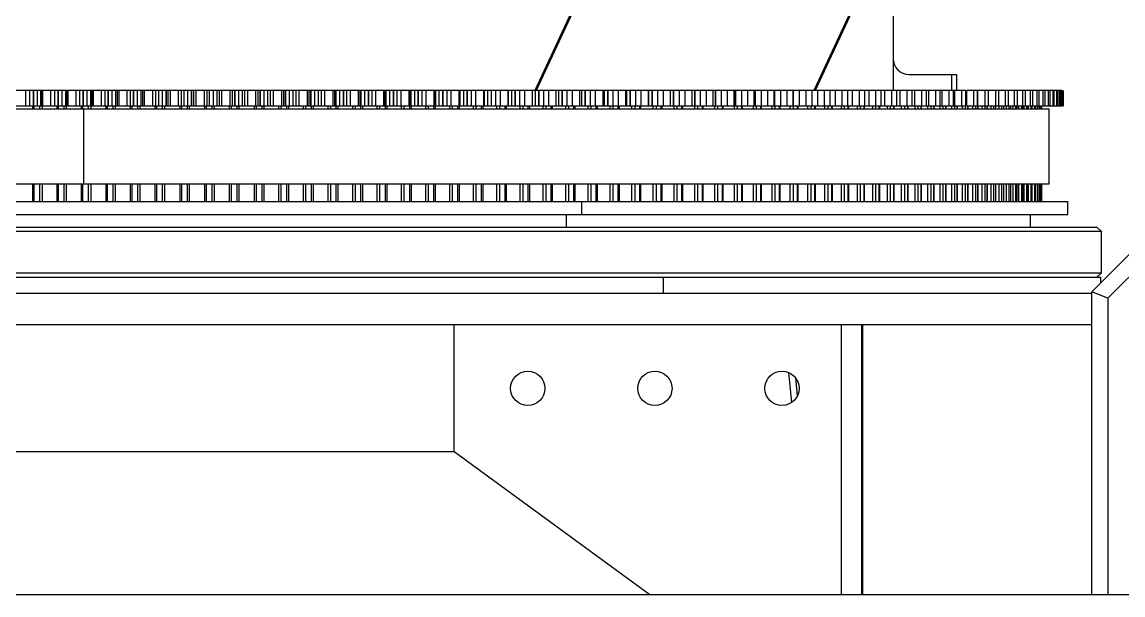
# Model space of a CAD drawing. Header units: inches. Extents: x -45.4 to 22.3, y -8.8 to 22.6.
# Drawn here: x -0.42 to 8.24, y 3.05 to 7.56 of the extents above; entities that cross this region are included whole.
import ezdxf

# ---------------------------------------------------------------- set-up
doc = ezdxf.new("R2010")
doc.units = ezdxf.units.IN
doc.header["$MEASUREMENT"] = 0

msp = doc.modelspace()

# ---------------------------------------------------------------- linework, layer by layer
at = {"color": 7, "linetype": 'Continuous', "lineweight": 25}
for p, q in [((11.3411, 18.8646), (5.8186, 7.0215)), ((10.0682, 16.1583), (5.8076, 7.0215)), ((7.5516, 15.4702), (3.6119, 7.0215)), ((7.5642, 15.4736), (3.6229, 7.0215)), ((6.4316, 8.3359), (6.4316, 7.0215)), ((6.5566, 7.1465), (6.9316, 7.1465)), ((6.8949, 7.0215), (6.8949, 7.1465)), ((6.9316, 7.1465), (6.9316, 7.0215)), ((7.0044, 7.0215), (-1.637, 7.0215)), ((-0.3948, 6.8965), (-0.3948, 7.0215)), ((-0.3627, 6.8965), (-0.3627, 7.0215)), ((-0.3332, 6.8965), (-0.3332, 7.0215)), ((-0.3319, 6.8965), (-0.3319, 7.0215)), ((-0.3314, 6.8965), (-0.3314, 7.0215)), ((-0.3032, 6.8965), (-0.3032, 7.0215)), ((-0.275, 6.8965), (-0.275, 7.0215)), ((-0.2746, 6.8965), (-0.2746, 7.0215)), ((-0.2741, 6.8965), (-0.2741, 7.0215)), ((-0.2681, 6.8965), (-0.2681, 7.0215)), ((-0.2604, 6.8965), (-0.2604, 7.0215)), ((-0.1969, 6.8965), (-0.1969, 7.0215)), ((-0.1663, 6.8965), (-0.1663, 7.0215)), ((-0.1382, 6.8965), (-0.1382, 7.0215)), ((-0.137, 6.8965), (-0.137, 7.0215)), ((-0.1365, 6.8965), (-0.1365, 7.0215)), ((-0.1081, 6.8965), (-0.1081, 7.0215)), ((-0.0797, 6.8965), (-0.0797, 7.0215)), ((-0.0793, 6.8965), (-0.0793, 7.0215)), ((-0.0787, 6.8965), (-0.0787, 7.0215)), ((-0.0711, 6.8965), (-0.0711, 7.0215)), ((-0.0616, 6.8965), (-0.0616, 7.0215)), ((0.0022, 6.8965), (0.0022, 7.0215)), ((0.0314, 6.8965), (0.0314, 7.0215)), ((0.058, 6.8965), (0.058, 7.0215)), ((0.0591, 6.8965), (0.0591, 7.0215)), ((0.0597, 6.8965), (0.0597, 7.0215)), ((0.0882, 6.8965), (0.0882, 7.0215)), ((0.1168, 6.8965), (0.1168, 7.0215)), ((0.1172, 6.8965), (0.1172, 7.0215)), ((0.1178, 6.8965), (0.1178, 7.0215)), ((0.1272, 6.8965), (0.1272, 7.0215)), ((0.1384, 6.8965), (0.1384, 7.0215)), ((0.2025, 6.8965), (0.2025, 7.0215)), ((0.2301, 6.8965), (0.2301, 7.0215)), ((0.2553, 6.8965), (0.2553, 7.0215)), ((0.2564, 6.8965), (0.2564, 7.0215)), ((0.2569, 6.8965), (0.2569, 7.0215)), ((0.2856, 6.8965), (0.2856, 7.0215)), ((0.3143, 6.8965), (0.3143, 7.0215)), ((0.3148, 6.8965), (0.3148, 7.0215)), ((0.3154, 6.8965), (0.3154, 7.0215)), ((0.3264, 6.8965), (0.3264, 7.0215)), ((0.3393, 6.8965), (0.3393, 7.0215)), ((0.4037, 6.8965), (0.4037, 7.0215)), ((0.4298, 6.8965), (0.4298, 7.0215)), ((0.4534, 6.8965), (0.4534, 7.0215)), ((0.4545, 6.8965), (0.4545, 7.0215)), ((0.4551, 6.8965), (0.4551, 7.0215)), ((0.4838, 6.8965), (0.4838, 7.0215)), ((0.5126, 6.8965), (0.5126, 7.0215)), ((0.5131, 6.8965), (0.5131, 7.0215)), ((0.5138, 6.8965), (0.5138, 7.0215)), ((0.5264, 6.8965), (0.5264, 7.0215)), ((0.541, 6.8965), (0.541, 7.0215)), ((0.6057, 6.8965), (0.6057, 7.0215)), ((0.6302, 6.8965), (0.6302, 7.0215)), ((0.6523, 6.8965), (0.6523, 7.0215)), ((0.6533, 6.8965), (0.6533, 7.0215)), ((0.6538, 6.8965), (0.6538, 7.0215)), ((0.6827, 6.8965), (0.6827, 7.0215)), ((0.7116, 6.8965), (0.7116, 7.0215)), ((0.7121, 6.8965), (0.7121, 7.0215)), ((0.7128, 6.8965), (0.7128, 7.0215)), ((0.7271, 6.8965), (0.7271, 7.0215)), ((0.7434, 6.8965), (0.7434, 7.0215)), ((0.8082, 6.8965), (0.8082, 7.0215)), ((0.8311, 6.8965), (0.8311, 7.0215)), ((0.8517, 6.8965), (0.8517, 7.0215)), ((0.8526, 6.8965), (0.8526, 7.0215)), ((0.8531, 6.8965), (0.8531, 7.0215)), ((0.8821, 6.8965), (0.8821, 7.0215)), ((0.911, 6.8965), (0.911, 7.0215)), ((0.9115, 6.8965), (0.9115, 7.0215)), ((0.9123, 6.8965), (0.9123, 7.0215)), ((0.9281, 6.8965), (0.9281, 7.0215)), ((0.9461, 6.8965), (0.9461, 7.0215)), ((1.011, 6.8965), (1.011, 7.0215)), ((1.0323, 6.8965), (1.0323, 7.0215)), ((1.0513, 6.8965), (1.0513, 7.0215)), ((1.0522, 6.8965), (1.0522, 7.0215)), ((1.0528, 6.8965), (1.0528, 7.0215)), ((1.0817, 6.8965), (1.0817, 7.0215)), ((1.1106, 6.8965), (1.1106, 7.0215)), ((1.1112, 6.8965), (1.1112, 7.0215)), ((1.112, 6.8965), (1.112, 7.0215)), ((1.1295, 6.8965), (1.1295, 7.0215)), ((1.1491, 6.8965), (1.1491, 7.0215)), ((1.214, 6.8965), (1.214, 7.0215)), ((1.2337, 6.8965), (1.2337, 7.0215)), ((1.2511, 6.8965), (1.2511, 7.0215)), ((1.252, 6.8965), (1.252, 7.0215)), ((1.2525, 6.8965), (1.2525, 7.0215)), ((1.2814, 6.8965), (1.2814, 7.0215)), ((1.3104, 6.8965), (1.3104, 7.0215)), ((1.3109, 6.8965), (1.3109, 7.0215)), ((1.3118, 6.8965), (1.3118, 7.0215)), ((1.3308, 6.8965), (1.3308, 7.0215)), ((1.3521, 6.8965), (1.3521, 7.0215)), ((1.417, 6.8965), (1.417, 7.0215)), ((1.435, 6.8965), (1.435, 7.0215)), ((1.4508, 6.8965), (1.4508, 7.0215)), ((1.4516, 6.8965), (1.4516, 7.0215)), ((1.4521, 6.8965), (1.4521, 7.0215)), ((1.4811, 6.8965), (1.4811, 7.0215)), ((1.51, 6.8965), (1.51, 7.0215)), ((1.5105, 6.8965), (1.5105, 7.0215)), ((1.5115, 6.8965), (1.5115, 7.0215)), ((1.5321, 6.8965), (1.5321, 7.0215)), ((1.555, 6.8965), (1.555, 7.0215)), ((1.6198, 6.8965), (1.6198, 7.0215)), ((1.6361, 6.8965), (1.6361, 7.0215)), ((1.6503, 6.8965), (1.6503, 7.0215)), ((1.651, 6.8965), (1.651, 7.0215)), ((1.6516, 6.8965), (1.6516, 7.0215)), ((1.6804, 6.8965), (1.6804, 7.0215)), ((1.7093, 6.8965), (1.7093, 7.0215)), ((1.7098, 6.8965), (1.7098, 7.0215)), ((1.7108, 6.8965), (1.7108, 7.0215)), ((1.733, 6.8965), (1.733, 7.0215)), ((1.7575, 6.8965), (1.7575, 7.0215)), ((1.8221, 6.8965), (1.8221, 7.0215)), ((1.8367, 6.8965), (1.8367, 7.0215)), ((1.8493, 6.8965), (1.8493, 7.0215)), ((1.85, 6.8965), (1.85, 7.0215)), ((1.8505, 6.8965), (1.8505, 7.0215)), ((1.8793, 6.8965), (1.8793, 7.0215)), ((1.9081, 6.8965), (1.9081, 7.0215)), ((1.9086, 6.8965), (1.9086, 7.0215)), ((1.9097, 6.8965), (1.9097, 7.0215)), ((1.9333, 6.8965), (1.9333, 7.0215)), ((1.9594, 6.8965), (1.9594, 7.0215)), ((2.0238, 6.8965), (2.0238, 7.0215)), ((2.0367, 6.8965), (2.0367, 7.0215)), ((2.0477, 6.8965), (2.0477, 7.0215)), ((2.0484, 6.8965), (2.0484, 7.0215)), ((2.0488, 6.8965), (2.0488, 7.0215)), ((2.0775, 6.8965), (2.0775, 7.0215)), ((2.1062, 6.8965), (2.1062, 7.0215)), ((2.1067, 6.8965), (2.1067, 7.0215)), ((2.1078, 6.8965), (2.1078, 7.0215)), ((2.133, 6.8965), (2.133, 7.0215)), ((2.1606, 6.8965), (2.1606, 7.0215)), ((2.2248, 6.8965), (2.2248, 7.0215)), ((2.236, 6.8965), (2.236, 7.0215)), ((2.2453, 6.8965), (2.2453, 7.0215)), ((2.2459, 6.8965), (2.2459, 7.0215)), ((2.2463, 6.8965), (2.2463, 7.0215)), ((2.2749, 6.8965), (2.2749, 7.0215)), ((2.3034, 6.8965), (2.3034, 7.0215)), ((2.304, 6.8965), (2.304, 7.0215)), ((2.3051, 6.8965), (2.3051, 7.0215)), ((2.3318, 6.8965), (2.3318, 7.0215)), ((2.3609, 6.8965), (2.3609, 7.0215)), ((2.4247, 6.8965), (2.4247, 7.0215)), ((2.4342, 6.8965), (2.4342, 7.0215)), ((2.4419, 6.8965), (2.4419, 7.0215)), ((2.4424, 6.8965), (2.4424, 7.0215)), ((2.4428, 6.8965), (2.4428, 7.0215)), ((2.4712, 6.8965), (2.4712, 7.0215)), ((2.4996, 6.8965), (2.4996, 7.0215)), ((2.5001, 6.8965), (2.5001, 7.0215)), ((2.5013, 6.8965), (2.5013, 7.0215)), ((2.5294, 6.8965), (2.5294, 7.0215)), ((2.5601, 6.8965), (2.5601, 7.0215)), ((2.6235, 6.8965), (2.6235, 7.0215)), ((2.6312, 6.8965), (2.6312, 7.0215)), ((2.6372, 6.8965), (2.6372, 7.0215)), ((2.6377, 6.8965), (2.6377, 7.0215)), ((2.6381, 6.8965), (2.6381, 7.0215)), ((2.6663, 6.8965), (2.6663, 7.0215)), ((2.6945, 6.8965), (2.6945, 7.0215)), ((2.6951, 6.8965), (2.6951, 7.0215)), ((2.6963, 6.8965), (2.6963, 7.0215)), ((2.7258, 6.8965), (2.7258, 7.0215)), ((2.7579, 6.8965), (2.7579, 7.0215)), ((2.8209, 6.8965), (2.8209, 7.0215)), ((2.8269, 6.8965), (2.8269, 7.0215)), ((2.8312, 6.8965), (2.8312, 7.0215)), ((2.8316, 6.8965), (2.8316, 7.0215)), ((2.8321, 6.8965), (2.8321, 7.0215)), ((2.86, 6.8965), (2.86, 7.0215)), ((2.888, 6.8965), (2.888, 7.0215)), ((2.8885, 6.8965), (2.8885, 7.0215)), ((2.8898, 6.8965), (2.8898, 7.0215)), ((2.9207, 6.8965), (2.9207, 7.0215)), ((2.9543, 6.8965), (2.9543, 7.0215)), ((3.0167, 6.8965), (3.0167, 7.0215)), ((3.0209, 6.8965), (3.0209, 7.0215)), ((3.0236, 6.8965), (3.0236, 7.0215)), ((3.024, 6.8965), (3.024, 7.0215)), ((3.0244, 6.8965), (3.0244, 7.0215)), ((3.0521, 6.8965), (3.0521, 7.0215)), ((3.0798, 6.8965), (3.0798, 7.0215)), ((3.0804, 6.8965), (3.0804, 7.0215)), ((3.0817, 6.8965), (3.0817, 7.0215)), ((3.114, 6.8965), (3.114, 7.0215)), ((3.1489, 6.8965), (3.1489, 7.0215)), ((3.2108, 6.8965), (3.2108, 7.0215)), ((3.2133, 6.8965), (3.2133, 7.0215)), ((3.2143, 6.8965), (3.2143, 7.0215)), ((3.2146, 6.8965), (3.2146, 7.0215)), ((3.215, 6.8965), (3.215, 7.0215)), ((3.2425, 6.8965), (3.2425, 7.0215)), ((3.2699, 6.8965), (3.2699, 7.0215)), ((3.2705, 6.8965), (3.2705, 7.0215)), ((3.2718, 6.8965), (3.2718, 7.0215)), ((3.3054, 6.8965), (3.3054, 7.0215)), ((3.3418, 6.8965), (3.3418, 7.0215)), ((3.403, 6.8965), (3.403, 7.0215)), ((3.4037, 6.8965), (3.4037, 7.0215)), ((3.4308, 6.8965), (3.4308, 7.0215)), ((3.458, 6.8965), (3.458, 7.0215)), ((3.4586, 6.8965), (3.4586, 7.0215)), ((3.46, 6.8965), (3.46, 7.0215)), ((3.4949, 6.8965), (3.4949, 7.0215)), ((3.5325, 6.8965), (3.5325, 7.0215)), ((3.5931, 6.8965), (3.5931, 7.0215)), ((3.6171, 6.8965), (3.6171, 7.0215)), ((3.6439, 6.8965), (3.6439, 7.0215)), ((3.6445, 6.8965), (3.6445, 7.0215)), ((3.6459, 6.8965), (3.6459, 7.0215)), ((3.6821, 6.8965), (3.6821, 7.0215)), ((3.7211, 6.8965), (3.7211, 7.0215)), ((3.7808, 6.8965), (3.7808, 7.0215)), ((3.801, 6.8965), (3.801, 7.0215)), ((3.8275, 6.8965), (3.8275, 7.0215)), ((3.8281, 6.8965), (3.8281, 7.0215)), ((3.8295, 6.8965), (3.8295, 7.0215)), ((3.867, 6.8965), (3.867, 7.0215)), ((3.9072, 6.8965), (3.9072, 7.0215)), ((3.9662, 6.8965), (3.9662, 7.0215)), ((3.9825, 6.8965), (3.9825, 7.0215)), ((4.0086, 6.8965), (4.0086, 7.0215)), ((4.0091, 6.8965), (4.0091, 7.0215)), ((4.0107, 6.8965), (4.0107, 7.0215)), ((4.0493, 6.8965), (4.0493, 7.0215)), ((4.0907, 6.8965), (4.0907, 7.0215)), ((4.1488, 6.8965), (4.1488, 7.0215)), ((4.1613, 6.8965), (4.1613, 7.0215)), ((4.1869, 6.8965), (4.1869, 7.0215)), ((4.1875, 6.8965), (4.1875, 7.0215)), ((4.1891, 6.8965), (4.1891, 7.0215)), ((4.2289, 6.8965), (4.2289, 7.0215)), ((4.2715, 6.8965), (4.2715, 7.0215)), ((4.3287, 6.8965), (4.3287, 7.0215)), ((4.3372, 6.8965), (4.3372, 7.0215)), ((4.3625, 6.8965), (4.3625, 7.0215)), ((4.3631, 6.8965), (4.3631, 7.0215)), ((4.3647, 6.8965), (4.3647, 7.0215)), ((4.4056, 6.8965), (4.4056, 7.0215)), ((4.4493, 6.8965), (4.4493, 7.0215)), ((4.5056, 6.8965), (4.5056, 7.0215)), ((4.5102, 6.8965), (4.5102, 7.0215)), ((4.535, 6.8965), (4.535, 7.0215)), ((4.5356, 6.8965), (4.5356, 7.0215)), ((4.5372, 6.8965), (4.5372, 7.0215)), ((4.5792, 6.8965), (4.5792, 7.0215)), ((4.6241, 6.8965), (4.6241, 7.0215)), ((4.6793, 6.8965), (4.6793, 7.0215)), ((4.68, 6.8965), (4.68, 7.0215)), ((4.7044, 6.8965), (4.7044, 7.0215)), ((4.705, 6.8965), (4.705, 7.0215)), ((4.7066, 6.8965), (4.7066, 7.0215)), ((4.7496, 6.8965), (4.7496, 7.0215)), ((4.7956, 6.8965), (4.7956, 7.0215)), ((4.8497, 6.8965), (4.8497, 7.0215)), ((4.8704, 6.8965), (4.8704, 7.0215)), ((4.871, 6.8965), (4.871, 7.0215)), ((4.8726, 6.8965), (4.8726, 7.0215)), ((4.9167, 6.8965), (4.9167, 7.0215)), ((4.9636, 6.8965), (4.9636, 7.0215)), ((5.0166, 6.8965), (5.0166, 7.0215)), ((5.0329, 6.8965), (5.0329, 7.0215)), ((5.0335, 6.8965), (5.0335, 7.0215)), ((5.0352, 6.8965), (5.0352, 7.0215)), ((5.0802, 6.8965), (5.0802, 7.0215)), ((5.1281, 6.8965), (5.1281, 7.0215)), ((5.1799, 6.8965), (5.1799, 7.0215)), ((5.1917, 6.8965), (5.1917, 7.0215)), ((5.1923, 6.8965), (5.1923, 7.0215)), ((5.194, 6.8965), (5.194, 7.0215)), ((5.24, 6.8965), (5.24, 7.0215)), ((5.2888, 6.8965), (5.2888, 7.0215)), ((5.3394, 6.8965), (5.3394, 7.0215)), ((5.3468, 6.8965), (5.3468, 7.0215)), ((5.3474, 6.8965), (5.3474, 7.0215)), ((5.3491, 6.8965), (5.3491, 7.0215)), ((5.3959, 6.8965), (5.3959, 7.0215)), ((5.4457, 6.8965), (5.4457, 7.0215)), ((5.495, 6.8965), (5.495, 7.0215)), ((5.4979, 6.8965), (5.4979, 7.0215)), ((5.4984, 6.8965), (5.4984, 7.0215)), ((5.5002, 6.8965), (5.5002, 7.0215)), ((5.5479, 6.8965), (5.5479, 7.0215)), ((5.5984, 6.8965), (5.5984, 7.0215)), ((5.6464, 6.8965), (5.6464, 7.0215)), ((5.6472, 6.8965), (5.6472, 7.0215)), ((5.6957, 6.8965), (5.6957, 7.0215)), ((5.747, 6.8965), (5.747, 7.0215)), ((5.7936, 6.8965), (5.7936, 7.0215)), ((5.8392, 6.8965), (5.8392, 7.0215)), ((5.8913, 6.8965), (5.8913, 7.0215)), ((5.9365, 6.8965), (5.9365, 7.0215)), ((5.9783, 6.8965), (5.9783, 7.0215)), ((6.0311, 6.8965), (6.0311, 7.0215)), ((6.0748, 6.8965), (6.0748, 7.0215)), ((6.1129, 6.8965), (6.1129, 7.0215)), ((6.1663, 6.8965), (6.1663, 7.0215)), ((6.2085, 6.8965), (6.2085, 7.0215)), ((6.2427, 6.8965), (6.2427, 7.0215)), ((6.2968, 6.8965), (6.2968, 7.0215)), ((6.3375, 6.8965), (6.3375, 7.0215)), ((6.3678, 6.8965), (6.3678, 7.0215)), ((6.4224, 6.8965), (6.4224, 7.0215)), ((6.4615, 6.8965), (6.4615, 7.0215)), ((6.488, 6.8965), (6.488, 7.0215)), ((6.543, 6.8965), (6.543, 7.0215)), ((6.5805, 6.8965), (6.5805, 7.0215)), ((6.6031, 6.8965), (6.6031, 7.0215)), ((6.6586, 6.8965), (6.6586, 7.0215)), ((6.6944, 6.8965), (6.6944, 7.0215)), ((6.7131, 6.8965), (6.7131, 7.0215)), ((6.7689, 6.8965), (6.7689, 7.0215)), ((6.8031, 6.8965), (6.8031, 7.0215)), ((6.8178, 6.8965), (6.8178, 7.0215)), ((6.874, 6.8965), (6.874, 7.0215)), ((6.9065, 6.8965), (6.9065, 7.0215)), ((6.9172, 6.8965), (6.9172, 7.0215)), ((6.9737, 6.8965), (6.9737, 7.0215)), ((7.0044, 6.8965), (7.0044, 7.0215)), ((7.0112, 6.8965), (7.0112, 7.0215)), ((7.0968, 7.0215), (7.0112, 7.0215)), ((7.0678, 6.8965), (7.0678, 7.0215)), ((7.0968, 6.8965), (7.0968, 7.0215)), ((7.0996, 6.8965), (7.0996, 7.0215)), ((7.34, 7.0215), (7.0996, 7.0215)), ((7.1564, 6.8965), (7.1564, 7.0215)), ((7.1835, 6.8965), (7.1835, 7.0215)), ((7.2393, 6.8965), (7.2393, 7.0215)), ((7.2646, 6.8965), (7.2646, 7.0215)), ((7.3165, 6.8965), (7.3165, 7.0215)), ((7.34, 6.8965), (7.34, 7.0215)), ((7.4094, 7.0215), (7.34, 7.0215)), ((7.3879, 6.8965), (7.3879, 7.0215)), ((7.4094, 6.8965), (7.4094, 7.0215)), ((7.473, 7.0215), (7.4094, 7.0215)), ((7.4533, 6.8965), (7.4533, 7.0215)), ((7.473, 6.8965), (7.473, 7.0215)), ((7.5306, 7.0215), (7.473, 7.0215)), ((7.5128, 6.8965), (7.5128, 7.0215)), ((7.5306, 6.8965), (7.5306, 7.0215)), ((7.5822, 7.0215), (7.5306, 7.0215)), ((7.5664, 6.8965), (7.5664, 7.0215)), ((7.5822, 6.8965), (7.5822, 7.0215)), ((7.6277, 7.0215), (7.5822, 7.0215)), ((7.6138, 6.8965), (7.6138, 7.0215)), ((7.6277, 6.8965), (7.6277, 7.0215)), ((7.6671, 7.0215), (7.6277, 7.0215)), ((7.6552, 6.8965), (7.6552, 7.0215)), ((7.6671, 6.8965), (7.6671, 7.0215)), ((7.7003, 7.0215), (7.6671, 7.0215)), ((7.6904, 6.8965), (7.6904, 7.0215)), ((7.7003, 6.8965), (7.7003, 7.0215)), ((7.7274, 7.0215), (7.7003, 7.0215)), ((7.7194, 6.8965), (7.7194, 7.0215)), ((7.7274, 6.8965), (7.7274, 7.0215)), ((7.7482, 7.0215), (7.7274, 7.0215)), ((7.7422, 6.8965), (7.7422, 7.0215)), ((7.7482, 6.8965), (7.7482, 7.0215)), ((7.7629, 7.0215), (7.7482, 7.0215)), ((7.7589, 6.8965), (7.7589, 7.0215)), ((7.7629, 6.8965), (7.7629, 7.0215)), ((7.7692, 6.8965), (7.7692, 7.0215)), ((7.7712, 7.0215), (7.7692, 7.0215)), ((7.7712, 6.8965), (7.7712, 7.0215)), ((7.7734, 6.8965), (7.7734, 7.0215)), ((7.0044, 6.8965), (-1.362, 6.8965)), ((-1.362, 6.8763), (7.6603, 6.8763)), ((-0.3406, 6.8965), (-0.3406, 6.8763)), ((-0.3276, 6.8763), (-0.3276, 6.8965)), ((-0.2843, 6.8763), (-0.2843, 6.8965)), ((-0.2637, 6.8763), (-0.2637, 6.8965)), ((-0.1501, 6.8965), (-0.1501, 6.8763)), ((-0.1367, 6.8763), (-0.1367, 6.8965)), ((-0.093, 6.8763), (-0.093, 6.8965)), ((-0.0728, 6.8763), (-0.0728, 6.8965)), ((0.0416, 6.8965), (0.0416, 6.8763)), ((0.0556, 6.8763), (0.0556, 6.8965)), ((0.0601, 6.8763), (0.0601, 6.2857)), ((0.0995, 6.8763), (0.0995, 6.8965)), ((0.1192, 6.8763), (0.1192, 6.8965)), ((0.2344, 6.8965), (0.2344, 6.8763)), ((0.2488, 6.8763), (0.2488, 6.8965)), ((0.2929, 6.8763), (0.2929, 6.8965)), ((0.3122, 6.8763), (0.3122, 6.8965)), ((0.428, 6.8965), (0.428, 6.8763)), ((0.443, 6.8763), (0.443, 6.8965)), ((0.4872, 6.8763), (0.4872, 6.8965)), ((0.506, 6.8763), (0.506, 6.8965)), ((0.6223, 6.8965), (0.6223, 6.8763)), ((0.6378, 6.8763), (0.6378, 6.8965)), ((0.6822, 6.8763), (0.6822, 6.8965)), ((0.7004, 6.8763), (0.7004, 6.8965)), ((0.8171, 6.8965), (0.8171, 6.8763)), ((0.8331, 6.8763), (0.8331, 6.8965)), ((0.8776, 6.8763), (0.8776, 6.8965)), ((0.8953, 6.8763), (0.8953, 6.8965)), ((1.0122, 6.8965), (1.0122, 6.8763)), ((1.0288, 6.8763), (1.0288, 6.8965)), ((1.0733, 6.8763), (1.0733, 6.8965)), ((1.0905, 6.8763), (1.0905, 6.8965)), ((1.2075, 6.8965), (1.2075, 6.8763)), ((1.2245, 6.8763), (1.2245, 6.8965)), ((1.2691, 6.8763), (1.2691, 6.8965)), ((1.2858, 6.8763), (1.2858, 6.8965)), ((1.4027, 6.8965), (1.4027, 6.8763)), ((1.4203, 6.8763), (1.4203, 6.8965)), ((1.4648, 6.8763), (1.4648, 6.8965)), ((1.481, 6.8763), (1.481, 6.8965)), ((1.5977, 6.8763), (1.5977, 6.8965)), ((1.6158, 6.8763), (1.6158, 6.8965)), ((1.6603, 6.8763), (1.6603, 6.8965)), ((1.6759, 6.8763), (1.6759, 6.8965)), ((1.7924, 6.8763), (1.7924, 6.8965)), ((1.8109, 6.8763), (1.8109, 6.8965)), ((1.8553, 6.8763), (1.8553, 6.8965)), ((1.8704, 6.8763), (1.8704, 6.8965)), ((1.9864, 6.8763), (1.9864, 6.8965)), ((2.0055, 6.8763), (2.0055, 6.8965)), ((2.0497, 6.8763), (2.0497, 6.8965)), ((2.0643, 6.8763), (2.0643, 6.8965)), ((2.1797, 6.8763), (2.1797, 6.8965)), ((2.1993, 6.8763), (2.1993, 6.8965)), ((2.2432, 6.8763), (2.2432, 6.8965)), ((2.2574, 6.8763), (2.2574, 6.8965)), ((2.3721, 6.8763), (2.3721, 6.8965)), ((2.3921, 6.8763), (2.3921, 6.8965)), ((2.4358, 6.8763), (2.4358, 6.8965)), ((2.4494, 6.8763), (2.4494, 6.8965)), ((2.5633, 6.8763), (2.5633, 6.8965)), ((2.5838, 6.8763), (2.5838, 6.8965)), ((2.6272, 6.8763), (2.6272, 6.8965)), ((2.6404, 6.8763), (2.6404, 6.8965)), ((2.7533, 6.8763), (2.7533, 6.8965)), ((2.7742, 6.8763), (2.7742, 6.8965)), ((2.8173, 6.8763), (2.8173, 6.8965)), ((2.8299, 6.8763), (2.8299, 6.8965)), ((2.9418, 6.8763), (2.9418, 6.8965)), ((2.9631, 6.8763), (2.9631, 6.8965)), ((3.0059, 6.8763), (3.0059, 6.8965)), ((3.018, 6.8763), (3.018, 6.8965)), ((3.1287, 6.8763), (3.1287, 6.8965)), ((3.1504, 6.8763), (3.1504, 6.8965)), ((3.1927, 6.8763), (3.1927, 6.8965)), ((3.2043, 6.8763), (3.2043, 6.8965)), ((3.3138, 6.8763), (3.3138, 6.8965)), ((3.3358, 6.8763), (3.3358, 6.8965)), ((3.3777, 6.8763), (3.3777, 6.8965)), ((3.3888, 6.8763), (3.3888, 6.8965)), ((3.4968, 6.8763), (3.4968, 6.8965)), ((3.5192, 6.8763), (3.5192, 6.8965)), ((3.5606, 6.8763), (3.5606, 6.8965)), ((3.5713, 6.8763), (3.5713, 6.8965)), ((3.6778, 6.8763), (3.6778, 6.8965)), ((3.7004, 6.8763), (3.7004, 6.8965)), ((3.7414, 6.8763), (3.7414, 6.8965)), ((3.7516, 6.8763), (3.7516, 6.8965)), ((3.8564, 6.8763), (3.8564, 6.8965)), ((3.8794, 6.8763), (3.8794, 6.8965)), ((3.9197, 6.8763), (3.9197, 6.8965)), ((3.9294, 6.8763), (3.9294, 6.8965)), ((4.0325, 6.8763), (4.0325, 6.8965)), ((4.0557, 6.8763), (4.0557, 6.8965)), ((4.0955, 6.8763), (4.0955, 6.8965)), ((4.1048, 6.8763), (4.1048, 6.8965)), ((4.2059, 6.8763), (4.2059, 6.8965)), ((4.2295, 6.8763), (4.2295, 6.8965)), ((4.2686, 6.8763), (4.2686, 6.8965)), ((4.2774, 6.8763), (4.2774, 6.8965)), ((4.3766, 6.8763), (4.3766, 6.8965)), ((4.4004, 6.8763), (4.4004, 6.8965)), ((4.4388, 6.8763), (4.4388, 6.8965)), ((4.4472, 6.8763), (4.4472, 6.8965)), ((4.5443, 6.8763), (4.5443, 6.8965)), ((4.5682, 6.8763), (4.5682, 6.8965)), ((4.606, 6.8763), (4.606, 6.8965)), ((4.6139, 6.8763), (4.6139, 6.8965)), ((4.7088, 6.8763), (4.7088, 6.8965)), ((4.733, 6.8763), (4.733, 6.8965)), ((4.77, 6.8763), (4.77, 6.8965)), ((4.7775, 6.8763), (4.7775, 6.8965)), ((4.8701, 6.8763), (4.8701, 6.8965)), ((4.8944, 6.8763), (4.8944, 6.8965)), ((4.9307, 6.8763), (4.9307, 6.8965)), ((4.9377, 6.8763), (4.9377, 6.8965)), ((5.0279, 6.8763), (5.0279, 6.8965)), ((5.0524, 6.8763), (5.0524, 6.8965)), ((5.0879, 6.8763), (5.0879, 6.8965)), ((5.0945, 6.8763), (5.0945, 6.8965)), ((5.1822, 6.8763), (5.1822, 6.8965)), ((5.2068, 6.8763), (5.2068, 6.8965)), ((5.2414, 6.8763), (5.2414, 6.8965)), ((5.2476, 6.8763), (5.2476, 6.8965)), ((5.3327, 6.8763), (5.3327, 6.8965)), ((5.3574, 6.8763), (5.3574, 6.8965)), ((5.3912, 6.8763), (5.3912, 6.8965)), ((5.397, 6.8763), (5.397, 6.8965)), ((5.4794, 6.8763), (5.4794, 6.8965)), ((5.5042, 6.8763), (5.5042, 6.8965)), ((5.537, 6.8763), (5.537, 6.8965)), ((5.5425, 6.8763), (5.5425, 6.8965)), ((5.6221, 6.8763), (5.6221, 6.8965)), ((5.6469, 6.8763), (5.6469, 6.8965)), ((5.6788, 6.8763), (5.6788, 6.8965)), ((5.6839, 6.8763), (5.6839, 6.8965)), ((5.7606, 6.8763), (5.7606, 6.8965)), ((5.7855, 6.8763), (5.7855, 6.8965)), ((5.8164, 6.8763), (5.8164, 6.8965)), ((5.8211, 6.8763), (5.8211, 6.8965)), ((5.8949, 6.8763), (5.8949, 6.8965)), ((5.9198, 6.8763), (5.9198, 6.8965)), ((5.9497, 6.8763), (5.9497, 6.8965)), ((5.9541, 6.8763), (5.9541, 6.8965)), ((6.0248, 6.8763), (6.0248, 6.8965)), ((6.0497, 6.8763), (6.0497, 6.8965)), ((6.0786, 6.8763), (6.0786, 6.8965)), ((6.0826, 6.8763), (6.0826, 6.8965)), ((6.1502, 6.8763), (6.1502, 6.8965)), ((6.175, 6.8763), (6.175, 6.8965)), ((6.2029, 6.8763), (6.2029, 6.8965)), ((6.2066, 6.8763), (6.2066, 6.8965)), ((6.271, 6.8763), (6.271, 6.8965)), ((6.2957, 6.8763), (6.2957, 6.8965)), ((6.3226, 6.8763), (6.3226, 6.8965)), ((6.3259, 6.8763), (6.3259, 6.8965)), ((6.387, 6.8763), (6.387, 6.8965)), ((6.4117, 6.8763), (6.4117, 6.8965)), ((6.4374, 6.8763), (6.4374, 6.8965)), ((6.4405, 6.8763), (6.4405, 6.8965)), ((6.4982, 6.8763), (6.4982, 6.8965)), ((6.5228, 6.8763), (6.5228, 6.8965)), ((6.5474, 6.8763), (6.5474, 6.8965)), ((6.5502, 6.8763), (6.5502, 6.8965)), ((6.6045, 6.8763), (6.6045, 6.8965)), ((6.6289, 6.8763), (6.6289, 6.8965)), ((6.6524, 6.8763), (6.6524, 6.8965)), ((6.6549, 6.8763), (6.6549, 6.8965)), ((6.7057, 6.8763), (6.7057, 6.8965)), ((6.73, 6.8763), (6.73, 6.8965)), ((6.7523, 6.8763), (6.7523, 6.8965)), ((6.7545, 6.8763), (6.7545, 6.8965)), ((6.8018, 6.8763), (6.8018, 6.8965)), ((6.8259, 6.8763), (6.8259, 6.8965)), ((6.847, 6.8763), (6.847, 6.8965)), ((6.849, 6.8763), (6.849, 6.8965)), ((6.8926, 6.8763), (6.8926, 6.8965)), ((6.9165, 6.8763), (6.9165, 6.8965)), ((6.9364, 6.8763), (6.9364, 6.8965)), ((6.9382, 6.8763), (6.9382, 6.8965)), ((6.9781, 6.8763), (6.9781, 6.8965)), ((7.0018, 6.8763), (7.0018, 6.8965)), ((7.0968, 6.8965), (7.0112, 6.8965)), ((7.0205, 6.8763), (7.0205, 6.8965)), ((7.022, 6.8763), (7.022, 6.8965)), ((7.0583, 6.8763), (7.0583, 6.8965)), ((7.0817, 6.8763), (7.0817, 6.8965)), ((7.0991, 6.8763), (7.0991, 6.8965)), ((7.34, 6.8965), (7.0996, 6.8965)), ((7.1005, 6.8763), (7.1005, 6.8965)), ((7.133, 6.8763), (7.133, 6.8965)), ((7.1561, 6.8763), (7.1561, 6.8965)), ((7.1723, 6.8763), (7.1723, 6.8965)), ((7.1734, 6.8763), (7.1734, 6.8965)), ((7.2021, 6.8763), (7.2021, 6.8965)), ((7.225, 6.8763), (7.225, 6.8965)), ((7.2399, 6.8763), (7.2399, 6.8965)), ((7.2408, 6.8763), (7.2408, 6.8965)), ((7.2656, 6.8763), (7.2656, 6.8965)), ((7.2882, 6.8763), (7.2882, 6.8965)), ((7.3018, 6.8763), (7.3018, 6.8965)), ((7.3026, 6.8763), (7.3026, 6.8965)), ((7.3235, 6.8763), (7.3235, 6.8965)), ((7.4094, 6.8965), (7.3458, 6.8965)), ((7.3458, 6.8763), (7.3458, 6.8965)), ((7.358, 6.8763), (7.358, 6.8965)), ((7.3587, 6.8763), (7.3587, 6.8965)), ((7.3757, 6.8763), (7.3757, 6.8965)), ((7.3976, 6.8763), (7.3976, 6.8965)), ((7.4086, 6.8763), (7.4086, 6.8965)), ((7.4091, 6.8763), (7.4091, 6.8965)), ((7.5306, 6.8965), (7.4103, 6.8965)), ((7.4221, 6.8763), (7.4221, 6.8965)), ((7.4436, 6.8763), (7.4436, 6.8965)), ((7.4533, 6.8763), (7.4533, 6.8965)), ((7.4536, 6.8763), (7.4536, 6.8965)), ((7.4627, 6.8763), (7.4627, 6.8965)), ((7.4838, 6.8763), (7.4838, 6.8965)), ((7.4921, 6.8763), (7.4921, 6.8965)), ((7.4924, 6.8763), (7.4924, 6.8965)), ((7.4974, 6.8763), (7.4974, 6.8965)), ((7.5181, 6.8763), (7.5181, 6.8965)), ((7.5251, 6.8763), (7.5251, 6.8965)), ((7.5253, 6.8763), (7.5253, 6.8965)), ((7.5263, 6.8763), (7.5263, 6.8965)), ((7.6277, 6.8965), (7.5351, 6.8965)), ((7.5466, 6.8763), (7.5466, 6.8965)), ((7.5522, 6.8763), (7.5522, 6.8965)), ((7.5524, 6.8763), (7.5524, 6.8965)), ((7.5691, 6.8763), (7.5691, 6.8965)), ((7.5734, 6.8763), (7.5734, 6.8965)), ((7.5735, 6.8763), (7.5735, 6.8965)), ((7.5857, 6.8763), (7.5857, 6.8965)), ((7.5886, 6.8763), (7.5886, 6.8965)), ((7.5887, 6.8763), (7.5887, 6.8965)), ((7.5963, 6.8763), (7.5963, 6.8965)), ((7.5979, 6.8763), (7.5979, 6.8965)), ((7.5979, 6.8763), (7.5979, 6.8965)), ((7.601, 6.8763), (7.601, 6.8965)), ((7.6012, 6.8763), (7.6012, 6.8965)), ((7.6671, 6.8965), (7.6342, 6.8965)), ((7.6603, 6.2857), (7.6603, 6.8763)), ((7.7629, 6.8965), (7.6673, 6.8965)), ((7.7712, 6.8965), (7.7692, 6.8965)), ((7.9969, 5.4382), (8.9122, 6.3535)), ((-1.362, 6.2857), (7.6603, 6.2857)), ((-0.3406, 6.2857), (-0.3406, 6.1465)), ((-0.3276, 6.1465), (-0.3276, 6.2857)), ((-0.2843, 6.1465), (-0.2843, 6.2857)), ((-0.2637, 6.1465), (-0.2637, 6.2857)), ((-0.1501, 6.2857), (-0.1501, 6.1465)), ((-0.1367, 6.1465), (-0.1367, 6.2857)), ((-0.093, 6.1465), (-0.093, 6.2857)), ((-0.0728, 6.1465), (-0.0728, 6.2857)), ((0.0416, 6.2857), (0.0416, 6.1465)), ((0.0556, 6.1465), (0.0556, 6.2857)), ((0.0995, 6.1465), (0.0995, 6.2857)), ((0.1192, 6.1465), (0.1192, 6.2857)), ((0.2344, 6.2857), (0.2344, 6.1465)), ((0.2488, 6.1465), (0.2488, 6.2857)), ((0.2929, 6.1465), (0.2929, 6.2857)), ((0.3122, 6.1465), (0.3122, 6.2857)), ((0.428, 6.2857), (0.428, 6.1465)), ((0.443, 6.1465), (0.443, 6.2857)), ((0.4872, 6.1465), (0.4872, 6.2857)), ((0.506, 6.1465), (0.506, 6.2857)), ((0.6223, 6.2857), (0.6223, 6.1465)), ((0.6378, 6.1465), (0.6378, 6.2857)), ((0.6822, 6.1465), (0.6822, 6.2857)), ((0.7004, 6.1465), (0.7004, 6.2857)), ((0.8171, 6.2857), (0.8171, 6.1465)), ((0.8331, 6.1465), (0.8331, 6.2857)), ((0.8776, 6.1465), (0.8776, 6.2857)), ((0.8953, 6.1465), (0.8953, 6.2857)), ((1.0122, 6.2857), (1.0122, 6.1465)), ((1.0288, 6.1465), (1.0288, 6.2857)), ((1.0733, 6.1465), (1.0733, 6.2857)), ((1.0905, 6.1465), (1.0905, 6.2857)), ((1.2075, 6.2857), (1.2075, 6.1465)), ((1.2245, 6.1465), (1.2245, 6.2857)), ((1.2691, 6.1465), (1.2691, 6.2857)), ((1.2858, 6.1465), (1.2858, 6.2857)), ((1.4027, 6.2857), (1.4027, 6.1465)), ((1.4203, 6.1465), (1.4203, 6.2857)), ((1.4648, 6.1465), (1.4648, 6.2857)), ((1.481, 6.1465), (1.481, 6.2857)), ((1.5977, 6.1465), (1.5977, 6.2857)), ((1.6158, 6.1465), (1.6158, 6.2857)), ((1.6603, 6.1465), (1.6603, 6.2857)), ((1.6759, 6.1465), (1.6759, 6.2857)), ((1.7924, 6.1465), (1.7924, 6.2857)), ((1.8109, 6.1465), (1.8109, 6.2857)), ((1.8553, 6.1465), (1.8553, 6.2857)), ((1.8704, 6.1465), (1.8704, 6.2857)), ((1.9864, 6.1465), (1.9864, 6.2857)), ((2.0055, 6.1465), (2.0055, 6.2857)), ((2.0497, 6.1465), (2.0497, 6.2857)), ((2.0643, 6.1465), (2.0643, 6.2857)), ((2.1797, 6.1465), (2.1797, 6.2857)), ((2.1993, 6.1465), (2.1993, 6.2857)), ((2.2432, 6.1465), (2.2432, 6.2857)), ((2.2574, 6.1465), (2.2574, 6.2857)), ((2.3721, 6.1465), (2.3721, 6.2857)), ((2.3921, 6.1465), (2.3921, 6.2857)), ((2.4358, 6.1465), (2.4358, 6.2857)), ((2.4494, 6.1465), (2.4494, 6.2857)), ((2.5633, 6.1465), (2.5633, 6.2857)), ((2.5838, 6.1465), (2.5838, 6.2857)), ((2.6272, 6.1465), (2.6272, 6.2857)), ((2.6404, 6.1465), (2.6404, 6.2857)), ((2.7533, 6.1465), (2.7533, 6.2857)), ((2.7742, 6.1465), (2.7742, 6.2857)), ((2.8173, 6.1465), (2.8173, 6.2857)), ((2.8299, 6.1465), (2.8299, 6.2857)), ((2.9418, 6.1465), (2.9418, 6.2857)), ((2.9631, 6.1465), (2.9631, 6.2857)), ((3.0059, 6.1465), (3.0059, 6.2857)), ((3.018, 6.1465), (3.018, 6.2857)), ((3.1287, 6.1465), (3.1287, 6.2857)), ((3.1504, 6.1465), (3.1504, 6.2857)), ((3.1927, 6.1465), (3.1927, 6.2857)), ((3.2043, 6.1465), (3.2043, 6.2857)), ((3.3138, 6.1465), (3.3138, 6.2857)), ((3.3358, 6.1465), (3.3358, 6.2857)), ((3.3777, 6.1465), (3.3777, 6.2857)), ((3.3888, 6.1465), (3.3888, 6.2857)), ((3.4968, 6.1465), (3.4968, 6.2857)), ((3.5192, 6.1465), (3.5192, 6.2857)), ((3.5606, 6.1465), (3.5606, 6.2857)), ((3.5713, 6.1465), (3.5713, 6.2857)), ((3.6778, 6.1465), (3.6778, 6.2857)), ((3.7004, 6.1465), (3.7004, 6.2857)), ((3.7414, 6.1465), (3.7414, 6.2857)), ((3.7516, 6.1465), (3.7516, 6.2857)), ((3.8564, 6.1465), (3.8564, 6.2857)), ((3.8794, 6.1465), (3.8794, 6.2857)), ((3.9197, 6.1465), (3.9197, 6.2857)), ((3.9294, 6.1465), (3.9294, 6.2857)), ((4.0325, 6.1465), (4.0325, 6.2857)), ((4.0557, 6.1465), (4.0557, 6.2857)), ((4.0955, 6.1465), (4.0955, 6.2857)), ((4.1048, 6.1465), (4.1048, 6.2857)), ((4.2059, 6.1465), (4.2059, 6.2857)), ((4.2295, 6.1465), (4.2295, 6.2857)), ((4.2686, 6.1465), (4.2686, 6.2857)), ((4.2774, 6.1465), (4.2774, 6.2857)), ((4.3766, 6.1465), (4.3766, 6.2857)), ((4.4004, 6.1465), (4.4004, 6.2857)), ((4.4388, 6.1465), (4.4388, 6.2857)), ((4.4472, 6.1465), (4.4472, 6.2857)), ((4.5443, 6.1465), (4.5443, 6.2857)), ((4.5682, 6.1465), (4.5682, 6.2857)), ((4.606, 6.1465), (4.606, 6.2857)), ((4.6139, 6.1465), (4.6139, 6.2857)), ((4.7088, 6.1465), (4.7088, 6.2857)), ((4.733, 6.1465), (4.733, 6.2857)), ((4.77, 6.1465), (4.77, 6.2857)), ((4.7775, 6.1465), (4.7775, 6.2857)), ((4.8701, 6.1465), (4.8701, 6.2857)), ((4.8944, 6.1465), (4.8944, 6.2857)), ((4.9307, 6.1465), (4.9307, 6.2857)), ((4.9377, 6.1465), (4.9377, 6.2857)), ((5.0279, 6.1465), (5.0279, 6.2857)), ((5.0524, 6.1465), (5.0524, 6.2857)), ((5.0879, 6.1465), (5.0879, 6.2857)), ((5.0945, 6.1465), (5.0945, 6.2857)), ((5.1822, 6.1465), (5.1822, 6.2857)), ((5.2068, 6.1465), (5.2068, 6.2857)), ((5.2414, 6.1465), (5.2414, 6.2857)), ((5.2476, 6.1465), (5.2476, 6.2857)), ((5.3327, 6.1465), (5.3327, 6.2857)), ((5.3574, 6.1465), (5.3574, 6.2857)), ((5.3912, 6.1465), (5.3912, 6.2857)), ((5.397, 6.1465), (5.397, 6.2857)), ((5.4794, 6.1465), (5.4794, 6.2857)), ((5.5042, 6.1465), (5.5042, 6.2857)), ((5.537, 6.1465), (5.537, 6.2857)), ((5.5425, 6.1465), (5.5425, 6.2857)), ((5.6221, 6.1465), (5.6221, 6.2857)), ((5.6469, 6.1465), (5.6469, 6.2857)), ((5.6788, 6.1465), (5.6788, 6.2857)), ((5.6839, 6.1465), (5.6839, 6.2857)), ((5.7606, 6.1465), (5.7606, 6.2857)), ((5.7855, 6.1465), (5.7855, 6.2857)), ((5.8164, 6.1465), (5.8164, 6.2857)), ((5.8211, 6.1465), (5.8211, 6.2857)), ((5.8949, 6.1465), (5.8949, 6.2857)), ((5.9198, 6.1465), (5.9198, 6.2857)), ((5.9497, 6.1465), (5.9497, 6.2857)), ((5.9541, 6.1465), (5.9541, 6.2857)), ((6.0248, 6.1465), (6.0248, 6.2857)), ((6.0497, 6.1465), (6.0497, 6.2857)), ((6.0786, 6.1465), (6.0786, 6.2857)), ((6.0826, 6.1465), (6.0826, 6.2857)), ((6.1502, 6.1465), (6.1502, 6.2857)), ((6.175, 6.1465), (6.175, 6.2857)), ((6.2029, 6.1465), (6.2029, 6.2857)), ((6.2066, 6.1465), (6.2066, 6.2857)), ((6.271, 6.1465), (6.271, 6.2857)), ((6.2957, 6.1465), (6.2957, 6.2857)), ((6.3226, 6.1465), (6.3226, 6.2857)), ((6.3259, 6.1465), (6.3259, 6.2857)), ((6.387, 6.1465), (6.387, 6.2857)), ((6.4117, 6.1465), (6.4117, 6.2857)), ((6.4374, 6.1465), (6.4374, 6.2857)), ((6.4405, 6.1465), (6.4405, 6.2857)), ((6.4982, 6.1465), (6.4982, 6.2857)), ((6.5228, 6.1465), (6.5228, 6.2857)), ((6.5474, 6.1465), (6.5474, 6.2857)), ((6.5502, 6.1465), (6.5502, 6.2857)), ((6.6045, 6.1465), (6.6045, 6.2857)), ((6.6289, 6.1465), (6.6289, 6.2857)), ((6.6524, 6.1465), (6.6524, 6.2857)), ((6.6549, 6.1465), (6.6549, 6.2857)), ((6.7057, 6.1465), (6.7057, 6.2857)), ((6.73, 6.1465), (6.73, 6.2857)), ((6.7523, 6.1465), (6.7523, 6.2857)), ((6.7545, 6.1465), (6.7545, 6.2857)), ((6.8018, 6.1465), (6.8018, 6.2857)), ((6.8259, 6.1465), (6.8259, 6.2857)), ((6.847, 6.1465), (6.847, 6.2857)), ((6.849, 6.1465), (6.849, 6.2857)), ((6.8926, 6.1465), (6.8926, 6.2857)), ((6.9165, 6.1465), (6.9165, 6.2857)), ((6.9364, 6.1465), (6.9364, 6.2857)), ((6.9382, 6.1465), (6.9382, 6.2857)), ((6.9781, 6.1465), (6.9781, 6.2857)), ((7.0018, 6.1465), (7.0018, 6.2857)), ((7.0205, 6.1465), (7.0205, 6.2857)), ((7.022, 6.1465), (7.022, 6.2857)), ((7.0583, 6.1465), (7.0583, 6.2857)), ((7.0817, 6.1465), (7.0817, 6.2857)), ((7.0991, 6.1465), (7.0991, 6.2857)), ((7.1005, 6.1465), (7.1005, 6.2857)), ((7.133, 6.1465), (7.133, 6.2857)), ((7.1561, 6.1465), (7.1561, 6.2857)), ((7.1723, 6.1465), (7.1723, 6.2857)), ((7.1734, 6.1465), (7.1734, 6.2857)), ((7.2021, 6.1465), (7.2021, 6.2857)), ((7.225, 6.1465), (7.225, 6.2857)), ((7.2399, 6.1465), (7.2399, 6.2857)), ((7.2408, 6.1465), (7.2408, 6.2857)), ((7.2656, 6.1465), (7.2656, 6.2857)), ((7.2882, 6.1465), (7.2882, 6.2857)), ((7.3018, 6.1465), (7.3018, 6.2857)), ((7.3026, 6.1465), (7.3026, 6.2857)), ((7.3235, 6.1465), (7.3235, 6.2857)), ((7.3458, 6.1465), (7.3458, 6.2857)), ((7.358, 6.1465), (7.358, 6.2857)), ((7.3587, 6.1465), (7.3587, 6.2857)), ((7.3757, 6.1465), (7.3757, 6.2857)), ((7.3976, 6.1465), (7.3976, 6.2857)), ((7.4086, 6.1465), (7.4086, 6.2857)), ((7.4091, 6.1465), (7.4091, 6.2857)), ((7.4221, 6.1465), (7.4221, 6.2857)), ((7.4436, 6.1465), (7.4436, 6.2857)), ((7.4533, 6.1465), (7.4533, 6.2857)), ((7.4536, 6.1465), (7.4536, 6.2857)), ((7.4627, 6.1465), (7.4627, 6.2857)), ((7.4838, 6.1465), (7.4838, 6.2857)), ((7.4921, 6.1465), (7.4921, 6.2857)), ((7.4924, 6.1465), (7.4924, 6.2857)), ((7.4974, 6.1465), (7.4974, 6.2857)), ((7.5181, 6.1465), (7.5181, 6.2857)), ((7.5251, 6.1465), (7.5251, 6.2857)), ((7.5253, 6.1465), (7.5253, 6.2857)), ((7.5263, 6.1465), (7.5263, 6.2857)), ((7.5466, 6.1465), (7.5466, 6.2857)), ((7.5522, 6.1465), (7.5522, 6.2857)), ((7.5524, 6.1465), (7.5524, 6.2857)), ((7.5691, 6.1465), (7.5691, 6.2857)), ((7.5734, 6.1465), (7.5734, 6.2857)), ((7.5735, 6.1465), (7.5735, 6.2857)), ((7.5857, 6.1465), (7.5857, 6.2857)), ((7.5886, 6.1465), (7.5886, 6.2857)), ((7.5887, 6.1465), (7.5887, 6.2857)), ((7.5963, 6.1465), (7.5963, 6.2857)), ((7.5979, 6.1465), (7.5979, 6.2857)), ((7.5979, 6.1465), (7.5979, 6.2857)), ((7.601, 6.1465), (7.601, 6.2857)), ((7.6012, 6.1465), (7.6012, 6.2857)), ((8.9639, 6.2285), (8.1219, 5.3864)), ((-1.312, 6.1465), (7.8066, 6.1465)), ((3.9814, 6.0465), (3.9814, 6.1465)), ((7.8066, 6.0465), (7.8066, 6.1465)), ((-1.637, 6.0465), (7.8066, 6.0465)), ((3.8579, 6.0465), (3.8579, 5.9465)), ((7.5142, 5.9465), (7.5142, 6.0465)), ((-1.1315, 5.9465), (8.0363, 5.9465)), ((8.0713, 5.9115), (-1.1315, 5.9115)), ((8.0713, 5.9115), (8.0363, 5.9465)), ((8.0713, 5.5878), (8.0713, 5.9115)), ((-1.637, 5.5878), (8.0713, 5.5878)), ((-1.637, 5.5528), (8.0654, 5.5528)), ((4.6235, 5.4278), (4.6235, 5.5528)), ((8.0363, 5.5528), (8.0713, 5.5878)), ((8.0654, 5.5067), (8.0654, 5.5528)), ((-5.8184, 5.4278), (7.9969, 5.4278)), ((7.9969, 3.0528), (7.9969, 5.4382)), ((8.1219, 5.3864), (7.9969, 5.4382)), ((8.1219, 5.3864), (8.1219, 3.0528)), ((7.9969, 5.1778), (-5.9734, 5.1778)), ((2.9766, 4.1778), (2.9766, 5.1778)), ((6.0266, 3.0528), (6.0266, 5.1778)), ((6.1816, 5.1778), (6.1816, 3.0528)), ((6.1916, 5.1778), (6.1916, 3.0528)), ((5.6335, 4.5669), (5.6098, 4.8019)), ((5.6632, 4.7606), (5.6776, 4.618)), ((2.9766, 4.1778), (-0.6134, 4.1778)), ((4.5166, 3.0528), (2.9766, 4.1778)), ((18.8366, 3.0528), (-16.4734, 3.0528))]:
    msp.add_line(p, q, dxfattribs=at)
for centre in [(3.5566, 4.6778), (4.5566, 4.6778), (5.5566, 4.6778)]:
    msp.add_circle(centre, 0.135, dxfattribs=at)
msp.add_arc((6.5566, 7.2715), 0.125, 180, 270, dxfattribs=at)

doc.saveas('drawing.dxf')
